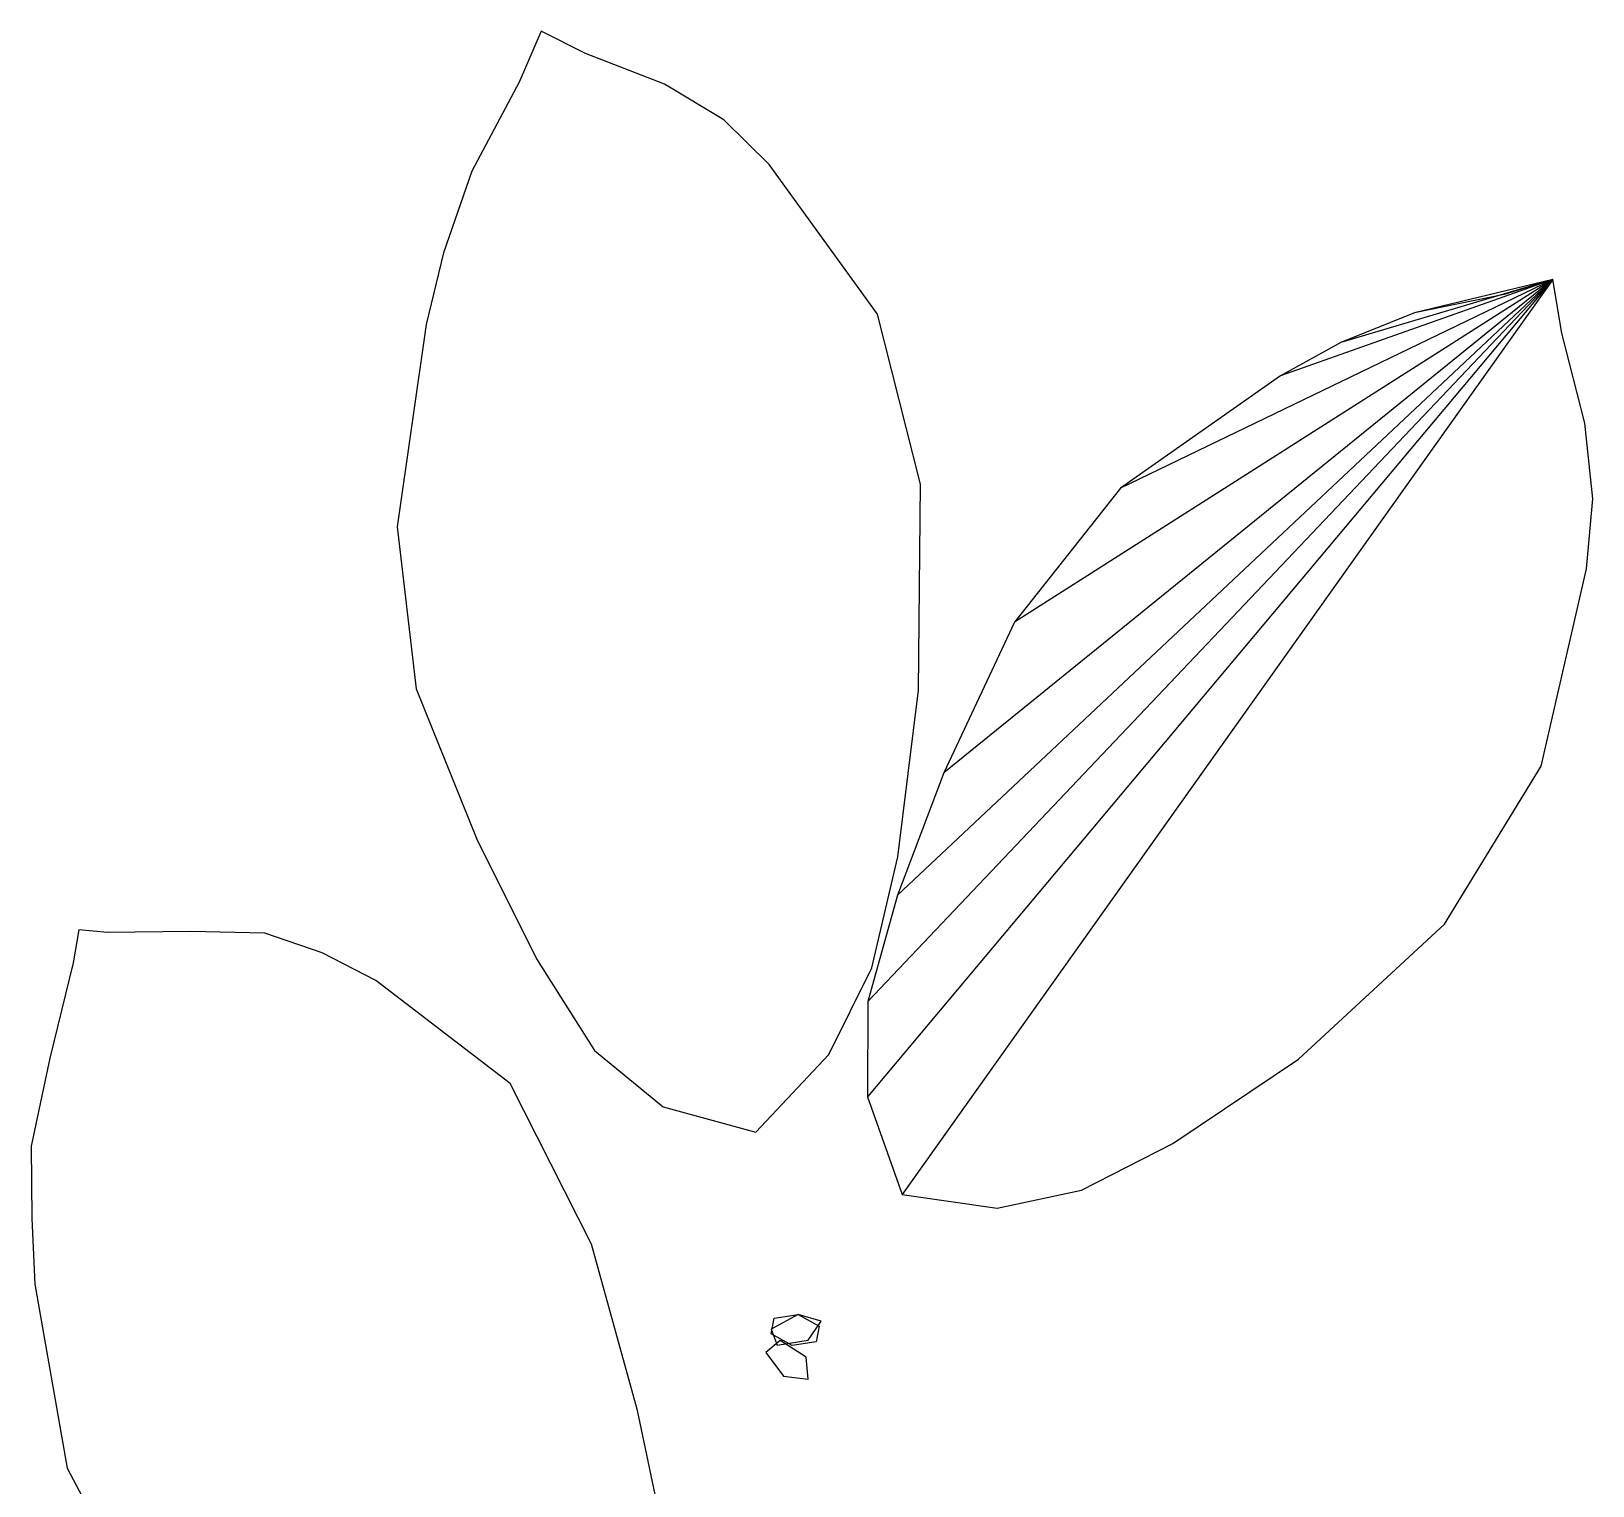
# Model space of a CAD drawing. Extents: x -23.2 to 18.8, y -18.4 to 11.3.
# Drawn here: x -4.2905 to -4.1812, y -0.3559 to -0.2542 of the extents above; entities that cross this region are included whole.
import ezdxf

# ---------------------------------------------------------------- set-up
doc = ezdxf.new("R2010")
doc.units = 0
doc.layers.add('FURNISHINGELEMENT', color=8, linetype='Continuous')

msp = doc.modelspace()

# ---------------------------------------------------------------- linework, layer by layer
at = {"layer": 'FURNISHINGELEMENT'}
for p, q in [((-4.25483, -0.2542, 3.99317), (-4.25636, -0.25777, 3.99423)), ((-4.25173, -0.25576, 3.99226), (-4.25483, -0.2542, 3.99317)), ((-4.24618, -0.25789, 3.98988), (-4.25173, -0.25576, 3.99226)), ((-4.25636, -0.25777, 3.99423), (-4.25968, -0.26399, 3.9953)), ((-4.24204, -0.26039, 3.98781), (-4.24618, -0.25789, 3.98988)), ((-4.23886, -0.26352, 3.98587), (-4.24204, -0.26039, 3.98781)), ((-4.25968, -0.26399, 3.9953), (-4.26166, -0.26969, 3.99517)), ((-4.23129, -0.27399, 3.98012), (-4.23886, -0.26352, 3.98587)), ((-4.26166, -0.26969, 3.99517), (-4.26286, -0.27471, 3.99429)), ((-4.18404, -0.27155, 3.995), (-4.23198, -0.32872, 3.96216)), ((-4.18404, -0.27155, 3.995), (-4.23196, -0.32204, 3.96579)), ((-4.18404, -0.27155, 3.995), (-4.22988, -0.3146, 3.97074)), ((-4.18404, -0.27155, 3.995), (-4.22957, -0.33555, 3.95965)), ((-4.18404, -0.27155, 3.995), (-4.22664, -0.30606, 3.97687)), ((-4.18404, -0.27155, 3.995), (-4.22171, -0.29551, 3.9842)), ((-4.18404, -0.27155, 3.995), (-4.21429, -0.28616, 3.9915)), ((-4.18404, -0.27155, 3.995), (-4.2031, -0.2783, 3.996)), ((-4.18404, -0.27155, 3.995), (-4.19887, -0.27596, 3.99686)), ((-4.18404, -0.27155, 3.995), (-4.19371, -0.27388, 3.99705)), ((-4.18404, -0.27155, 3.995), (-4.18744, -0.27262, 3.99603)), ((-4.18341, -0.27531, 3.99405), (-4.18404, -0.27155, 3.995)), ((-4.18341, -0.27531, 3.99405), (-4.18404, -0.27155, 3.995)), ((-4.18341, -0.27531, 3.99405), (-4.18404, -0.27155, 3.995)), ((-4.18341, -0.27531, 3.99405), (-4.18404, -0.27155, 3.995)), ((-4.18341, -0.27531, 3.99405), (-4.18404, -0.27155, 3.995)), ((-4.18341, -0.27531, 3.99405), (-4.18404, -0.27155, 3.995)), ((-4.18341, -0.27531, 3.99405), (-4.18404, -0.27155, 3.995)), ((-4.18341, -0.27531, 3.99405), (-4.18404, -0.27155, 3.995)), ((-4.18341, -0.27531, 3.99405), (-4.18404, -0.27155, 3.995)), ((-4.18341, -0.27531, 3.99405), (-4.18404, -0.27155, 3.995)), ((-4.18341, -0.27531, 3.99405), (-4.18404, -0.27155, 3.995)), ((-4.18744, -0.27262, 3.99603), (-4.19371, -0.27388, 3.99705)), ((-4.22828, -0.28586, 3.97389), (-4.23129, -0.27399, 3.98012)), ((-4.19371, -0.27388, 3.99705), (-4.19887, -0.27596, 3.99686)), ((-4.19371, -0.27388, 3.99705), (-4.19887, -0.27596, 3.99686)), ((-4.26286, -0.27471, 3.99429), (-4.26489, -0.28886, 3.98955)), ((-4.19887, -0.27596, 3.99686), (-4.2031, -0.2783, 3.996)), ((-4.19887, -0.27596, 3.99686), (-4.2031, -0.2783, 3.996)), ((-4.19887, -0.27596, 3.99686), (-4.2031, -0.2783, 3.996)), ((-4.1818, -0.2816, 3.99158), (-4.18341, -0.27531, 3.99405)), ((-4.1818, -0.2816, 3.99158), (-4.18341, -0.27531, 3.99405)), ((-4.1818, -0.2816, 3.99158), (-4.18341, -0.27531, 3.99405)), ((-4.1818, -0.2816, 3.99158), (-4.18341, -0.27531, 3.99405)), ((-4.1818, -0.2816, 3.99158), (-4.18341, -0.27531, 3.99405)), ((-4.1818, -0.2816, 3.99158), (-4.18341, -0.27531, 3.99405)), ((-4.1818, -0.2816, 3.99158), (-4.18341, -0.27531, 3.99405)), ((-4.1818, -0.2816, 3.99158), (-4.18341, -0.27531, 3.99405)), ((-4.1818, -0.2816, 3.99158), (-4.18341, -0.27531, 3.99405)), ((-4.1818, -0.2816, 3.99158), (-4.18341, -0.27531, 3.99405)), ((-4.1818, -0.2816, 3.99158), (-4.18341, -0.27531, 3.99405)), ((-4.2031, -0.2783, 3.996), (-4.21429, -0.28616, 3.9915)), ((-4.2031, -0.2783, 3.996), (-4.21429, -0.28616, 3.9915)), ((-4.2031, -0.2783, 3.996), (-4.21429, -0.28616, 3.9915)), ((-4.2031, -0.2783, 3.996), (-4.21429, -0.28616, 3.9915)), ((-4.18125, -0.28689, 3.98942), (-4.1818, -0.2816, 3.99158)), ((-4.18125, -0.28689, 3.98942), (-4.1818, -0.2816, 3.99158)), ((-4.18125, -0.28689, 3.98942), (-4.1818, -0.2816, 3.99158)), ((-4.18125, -0.28689, 3.98942), (-4.1818, -0.2816, 3.99158)), ((-4.18125, -0.28689, 3.98942), (-4.1818, -0.2816, 3.99158)), ((-4.18125, -0.28689, 3.98942), (-4.1818, -0.2816, 3.99158)), ((-4.18125, -0.28689, 3.98942), (-4.1818, -0.2816, 3.99158)), ((-4.18125, -0.28689, 3.98942), (-4.1818, -0.2816, 3.99158)), ((-4.18125, -0.28689, 3.98942), (-4.1818, -0.2816, 3.99158)), ((-4.18125, -0.28689, 3.98942), (-4.1818, -0.2816, 3.99158)), ((-4.18125, -0.28689, 3.98942), (-4.1818, -0.2816, 3.99158)), ((-4.22843, -0.30028, 3.96911), (-4.22828, -0.28586, 3.97389)), ((-4.21429, -0.28616, 3.9915), (-4.22171, -0.29551, 3.9842)), ((-4.21429, -0.28616, 3.9915), (-4.22171, -0.29551, 3.9842)), ((-4.21429, -0.28616, 3.9915), (-4.22171, -0.29551, 3.9842)), ((-4.21429, -0.28616, 3.9915), (-4.22171, -0.29551, 3.9842)), ((-4.21429, -0.28616, 3.9915), (-4.22171, -0.29551, 3.9842)), ((-4.18169, -0.29179, 3.98748), (-4.18125, -0.28689, 3.98942)), ((-4.18169, -0.29179, 3.98748), (-4.18125, -0.28689, 3.98942)), ((-4.18169, -0.29179, 3.98748), (-4.18125, -0.28689, 3.98942)), ((-4.18169, -0.29179, 3.98748), (-4.18125, -0.28689, 3.98942)), ((-4.18169, -0.29179, 3.98748), (-4.18125, -0.28689, 3.98942)), ((-4.18169, -0.29179, 3.98748), (-4.18125, -0.28689, 3.98942)), ((-4.18169, -0.29179, 3.98748), (-4.18125, -0.28689, 3.98942)), ((-4.18169, -0.29179, 3.98748), (-4.18125, -0.28689, 3.98942)), ((-4.18169, -0.29179, 3.98748), (-4.18125, -0.28689, 3.98942)), ((-4.18169, -0.29179, 3.98748), (-4.18125, -0.28689, 3.98942)), ((-4.18169, -0.29179, 3.98748), (-4.18125, -0.28689, 3.98942)), ((-4.26489, -0.28886, 3.98955), (-4.26356, -0.30019, 3.9814)), ((-4.18486, -0.30558, 3.98195), (-4.18169, -0.29179, 3.98748)), ((-4.18486, -0.30558, 3.98195), (-4.18169, -0.29179, 3.98748)), ((-4.18486, -0.30558, 3.98195), (-4.18169, -0.29179, 3.98748)), ((-4.18486, -0.30558, 3.98195), (-4.18169, -0.29179, 3.98748)), ((-4.18486, -0.30558, 3.98195), (-4.18169, -0.29179, 3.98748)), ((-4.18486, -0.30558, 3.98195), (-4.18169, -0.29179, 3.98748)), ((-4.18486, -0.30558, 3.98195), (-4.18169, -0.29179, 3.98748)), ((-4.18486, -0.30558, 3.98195), (-4.18169, -0.29179, 3.98748)), ((-4.18486, -0.30558, 3.98195), (-4.18169, -0.29179, 3.98748)), ((-4.18486, -0.30558, 3.98195), (-4.18169, -0.29179, 3.98748)), ((-4.18486, -0.30558, 3.98195), (-4.18169, -0.29179, 3.98748)), ((-4.22171, -0.29551, 3.9842), (-4.22664, -0.30606, 3.97687)), ((-4.22171, -0.29551, 3.9842), (-4.22664, -0.30606, 3.97687)), ((-4.22171, -0.29551, 3.9842), (-4.22664, -0.30606, 3.97687)), ((-4.22171, -0.29551, 3.9842), (-4.22664, -0.30606, 3.97687)), ((-4.22171, -0.29551, 3.9842), (-4.22664, -0.30606, 3.97687)), ((-4.22171, -0.29551, 3.9842), (-4.22664, -0.30606, 3.97687)), ((-4.26356, -0.30019, 3.9814), (-4.25933, -0.3107, 3.97439)), ((-4.22986, -0.31192, 3.96641), (-4.22843, -0.30028, 3.96911)), ((-4.19163, -0.31663, 3.9766), (-4.18486, -0.30558, 3.98195)), ((-4.19163, -0.31663, 3.9766), (-4.18486, -0.30558, 3.98195)), ((-4.19163, -0.31663, 3.9766), (-4.18486, -0.30558, 3.98195)), ((-4.19163, -0.31663, 3.9766), (-4.18486, -0.30558, 3.98195)), ((-4.19163, -0.31663, 3.9766), (-4.18486, -0.30558, 3.98195)), ((-4.19163, -0.31663, 3.9766), (-4.18486, -0.30558, 3.98195)), ((-4.19163, -0.31663, 3.9766), (-4.18486, -0.30558, 3.98195)), ((-4.19163, -0.31663, 3.9766), (-4.18486, -0.30558, 3.98195)), ((-4.19163, -0.31663, 3.9766), (-4.18486, -0.30558, 3.98195)), ((-4.19163, -0.31663, 3.9766), (-4.18486, -0.30558, 3.98195)), ((-4.19163, -0.31663, 3.9766), (-4.18486, -0.30558, 3.98195)), ((-4.22664, -0.30606, 3.97687), (-4.22988, -0.3146, 3.97074)), ((-4.22664, -0.30606, 3.97687), (-4.22988, -0.3146, 3.97074)), ((-4.22664, -0.30606, 3.97687), (-4.22988, -0.3146, 3.97074)), ((-4.22664, -0.30606, 3.97687), (-4.22988, -0.3146, 3.97074)), ((-4.22664, -0.30606, 3.97687), (-4.22988, -0.3146, 3.97074)), ((-4.22664, -0.30606, 3.97687), (-4.22988, -0.3146, 3.97074)), ((-4.22664, -0.30606, 3.97687), (-4.22988, -0.3146, 3.97074)), ((-4.25933, -0.3107, 3.97439), (-4.25514, -0.31907, 3.96987)), ((-4.23168, -0.31968, 3.96426), (-4.22986, -0.31192, 3.96641)), ((-4.22988, -0.3146, 3.97074), (-4.23196, -0.32204, 3.96579)), ((-4.22988, -0.3146, 3.97074), (-4.23196, -0.32204, 3.96579)), ((-4.22988, -0.3146, 3.97074), (-4.23196, -0.32204, 3.96579)), ((-4.22988, -0.3146, 3.97074), (-4.23196, -0.32204, 3.96579)), ((-4.22988, -0.3146, 3.97074), (-4.23196, -0.32204, 3.96579)), ((-4.22988, -0.3146, 3.97074), (-4.23196, -0.32204, 3.96579)), ((-4.22988, -0.3146, 3.97074), (-4.23196, -0.32204, 3.96579)), ((-4.22988, -0.3146, 3.97074), (-4.23196, -0.32204, 3.96579)), ((-4.20184, -0.32607, 3.97153), (-4.19163, -0.31663, 3.9766)), ((-4.20184, -0.32607, 3.97153), (-4.19163, -0.31663, 3.9766)), ((-4.20184, -0.32607, 3.97153), (-4.19163, -0.31663, 3.9766)), ((-4.20184, -0.32607, 3.97153), (-4.19163, -0.31663, 3.9766)), ((-4.20184, -0.32607, 3.97153), (-4.19163, -0.31663, 3.9766)), ((-4.20184, -0.32607, 3.97153), (-4.19163, -0.31663, 3.9766)), ((-4.20184, -0.32607, 3.97153), (-4.19163, -0.31663, 3.9766)), ((-4.20184, -0.32607, 3.97153), (-4.19163, -0.31663, 3.9766)), ((-4.20184, -0.32607, 3.97153), (-4.19163, -0.31663, 3.9766)), ((-4.20184, -0.32607, 3.97153), (-4.19163, -0.31663, 3.9766)), ((-4.20184, -0.32607, 3.97153), (-4.19163, -0.31663, 3.9766)), ((-4.28716, -0.31703, 3.9741), (-4.28756, -0.31934, 3.97374)), ((-4.28517, -0.31721, 3.9733), (-4.28716, -0.31703, 3.9741)), ((-4.27935, -0.31715, 3.97081), (-4.28517, -0.31721, 3.9733)), ((-4.27415, -0.31727, 3.96789), (-4.27935, -0.31715, 3.97081)), ((-4.27014, -0.31864, 3.96532), (-4.27415, -0.31727, 3.96789)), ((-4.26638, -0.32057, 3.96269), (-4.27014, -0.31864, 3.96532)), ((-4.28756, -0.31934, 3.97374), (-4.28919, -0.32601, 3.97262)), ((-4.25514, -0.31907, 3.96987), (-4.25109, -0.32547, 3.96603)), ((-4.23469, -0.32576, 3.96234), (-4.23168, -0.31968, 3.96426)), ((-4.25699, -0.32779, 3.95503), (-4.26638, -0.32057, 3.96269)), ((-4.23196, -0.32204, 3.96579), (-4.23198, -0.32872, 3.96216)), ((-4.23196, -0.32204, 3.96579), (-4.23198, -0.32872, 3.96216)), ((-4.23196, -0.32204, 3.96579), (-4.23198, -0.32872, 3.96216)), ((-4.23196, -0.32204, 3.96579), (-4.23198, -0.32872, 3.96216)), ((-4.23196, -0.32204, 3.96579), (-4.23198, -0.32872, 3.96216)), ((-4.23196, -0.32204, 3.96579), (-4.23198, -0.32872, 3.96216)), ((-4.23196, -0.32204, 3.96579), (-4.23198, -0.32872, 3.96216)), ((-4.23196, -0.32204, 3.96579), (-4.23198, -0.32872, 3.96216)), ((-4.23196, -0.32204, 3.96579), (-4.23198, -0.32872, 3.96216)), ((-4.25109, -0.32547, 3.96603), (-4.24629, -0.32942, 3.96295)), ((-4.28919, -0.32601, 3.97262), (-4.2905, -0.33216, 3.97085)), ((-4.23979, -0.33119, 3.96069), (-4.23469, -0.32576, 3.96234)), ((-4.21063, -0.33197, 3.96702), (-4.20184, -0.32607, 3.97153)), ((-4.21063, -0.33197, 3.96702), (-4.20184, -0.32607, 3.97153)), ((-4.21063, -0.33197, 3.96702), (-4.20184, -0.32607, 3.97153)), ((-4.21063, -0.33197, 3.96702), (-4.20184, -0.32607, 3.97153)), ((-4.21063, -0.33197, 3.96702), (-4.20184, -0.32607, 3.97153)), ((-4.21063, -0.33197, 3.96702), (-4.20184, -0.32607, 3.97153)), ((-4.21063, -0.33197, 3.96702), (-4.20184, -0.32607, 3.97153)), ((-4.21063, -0.33197, 3.96702), (-4.20184, -0.32607, 3.97153)), ((-4.21063, -0.33197, 3.96702), (-4.20184, -0.32607, 3.97153)), ((-4.21063, -0.33197, 3.96702), (-4.20184, -0.32607, 3.97153)), ((-4.21063, -0.33197, 3.96702), (-4.20184, -0.32607, 3.97153)), ((-4.25129, -0.33901, 3.94798), (-4.25699, -0.32779, 3.95503)), ((-4.23198, -0.32872, 3.96216), (-4.22957, -0.33555, 3.95965)), ((-4.23198, -0.32872, 3.96216), (-4.22957, -0.33555, 3.95965)), ((-4.23198, -0.32872, 3.96216), (-4.22957, -0.33555, 3.95965)), ((-4.23198, -0.32872, 3.96216), (-4.22957, -0.33555, 3.95965)), ((-4.23198, -0.32872, 3.96216), (-4.22957, -0.33555, 3.95965)), ((-4.23198, -0.32872, 3.96216), (-4.22957, -0.33555, 3.95965)), ((-4.23198, -0.32872, 3.96216), (-4.22957, -0.33555, 3.95965)), ((-4.23198, -0.32872, 3.96216), (-4.22957, -0.33555, 3.95965)), ((-4.23198, -0.32872, 3.96216), (-4.22957, -0.33555, 3.95965)), ((-4.23198, -0.32872, 3.96216), (-4.22957, -0.33555, 3.95965)), ((-4.24629, -0.32942, 3.96295), (-4.23979, -0.33119, 3.96069)), ((-4.21701, -0.33524, 3.96391), (-4.21063, -0.33197, 3.96702)), ((-4.21701, -0.33524, 3.96391), (-4.21063, -0.33197, 3.96702)), ((-4.21701, -0.33524, 3.96391), (-4.21063, -0.33197, 3.96702)), ((-4.21701, -0.33524, 3.96391), (-4.21063, -0.33197, 3.96702)), ((-4.21701, -0.33524, 3.96391), (-4.21063, -0.33197, 3.96702)), ((-4.21701, -0.33524, 3.96391), (-4.21063, -0.33197, 3.96702)), ((-4.21701, -0.33524, 3.96391), (-4.21063, -0.33197, 3.96702)), ((-4.21701, -0.33524, 3.96391), (-4.21063, -0.33197, 3.96702)), ((-4.21701, -0.33524, 3.96391), (-4.21063, -0.33197, 3.96702)), ((-4.21701, -0.33524, 3.96391), (-4.21063, -0.33197, 3.96702)), ((-4.21701, -0.33524, 3.96391), (-4.21063, -0.33197, 3.96702)), ((-4.2905, -0.33216, 3.97085), (-4.29045, -0.33722, 3.96897)), ((-4.22291, -0.3365, 3.96152), (-4.21701, -0.33524, 3.96391)), ((-4.22291, -0.3365, 3.96152), (-4.21701, -0.33524, 3.96391)), ((-4.22291, -0.3365, 3.96152), (-4.21701, -0.33524, 3.96391)), ((-4.22291, -0.3365, 3.96152), (-4.21701, -0.33524, 3.96391)), ((-4.22291, -0.3365, 3.96152), (-4.21701, -0.33524, 3.96391)), ((-4.22291, -0.3365, 3.96152), (-4.21701, -0.33524, 3.96391)), ((-4.22291, -0.3365, 3.96152), (-4.21701, -0.33524, 3.96391)), ((-4.22291, -0.3365, 3.96152), (-4.21701, -0.33524, 3.96391)), ((-4.22291, -0.3365, 3.96152), (-4.21701, -0.33524, 3.96391)), ((-4.22291, -0.3365, 3.96152), (-4.21701, -0.33524, 3.96391)), ((-4.22291, -0.3365, 3.96152), (-4.21701, -0.33524, 3.96391)), ((-4.22957, -0.33555, 3.95965), (-4.22291, -0.3365, 3.96152)), ((-4.22957, -0.33555, 3.95965), (-4.22291, -0.3365, 3.96152)), ((-4.22957, -0.33555, 3.95965), (-4.22291, -0.3365, 3.96152)), ((-4.22957, -0.33555, 3.95965), (-4.22291, -0.3365, 3.96152)), ((-4.22957, -0.33555, 3.95965), (-4.22291, -0.3365, 3.96152)), ((-4.22957, -0.33555, 3.95965), (-4.22291, -0.3365, 3.96152)), ((-4.22957, -0.33555, 3.95965), (-4.22291, -0.3365, 3.96152)), ((-4.22957, -0.33555, 3.95965), (-4.22291, -0.3365, 3.96152)), ((-4.22957, -0.33555, 3.95965), (-4.22291, -0.3365, 3.96152)), ((-4.22957, -0.33555, 3.95965), (-4.22291, -0.3365, 3.96152)), ((-4.22957, -0.33555, 3.95965), (-4.22291, -0.3365, 3.96152)), ((-4.29045, -0.33722, 3.96897), (-4.29025, -0.34182, 3.96717)), ((-4.24809, -0.35064, 3.94216), (-4.25129, -0.33901, 3.94798)), ((-4.29025, -0.34182, 3.96717), (-4.28799, -0.35467, 3.96111)), ((-4.23683, -0.34392, 3.94966), (-4.23872, -0.34495, 3.9506)), ((-4.23851, -0.34419, 3.95063), (-4.23683, -0.34392, 3.94966)), ((-4.23683, -0.34392, 3.94966), (-4.23536, -0.34475, 3.95063)), ((-4.23524, -0.3444, 3.9514), (-4.23683, -0.34392, 3.94966)), ((-4.23873, -0.34528, 3.95258), (-4.23851, -0.34419, 3.95063)), ((-4.23872, -0.34495, 3.9506), (-4.2383, -0.34607, 3.95293)), ((-4.23615, -0.34573, 3.95342), (-4.23524, -0.3444, 3.9514)), ((-4.23536, -0.34475, 3.95063), (-4.23559, -0.34584, 3.95258)), ((-4.2381, -0.34576, 3.94865), (-4.2391, -0.34659, 3.95091)), ((-4.23727, -0.3461, 3.95355), (-4.23873, -0.34528, 3.95258)), ((-4.2383, -0.34607, 3.95293), (-4.23615, -0.34573, 3.95342)), ((-4.23627, -0.34691, 3.94834), (-4.2381, -0.34576, 3.94865)), ((-4.23559, -0.34584, 3.95258), (-4.23727, -0.3461, 3.95355)), ((-4.2391, -0.34659, 3.95091), (-4.23787, -0.34825, 3.952)), ((-4.23613, -0.34845, 3.95042), (-4.23627, -0.34691, 3.94834)), ((-4.23787, -0.34825, 3.952), (-4.23613, -0.34845, 3.95042)), ((-4.24622, -0.35944, 3.93782), (-4.24809, -0.35064, 3.94216)), ((-4.28799, -0.35467, 3.96111), (-4.28283, -0.36433, 3.95488))]:
    msp.add_line(p, q, dxfattribs=at)

doc.saveas('drawing.dxf')
